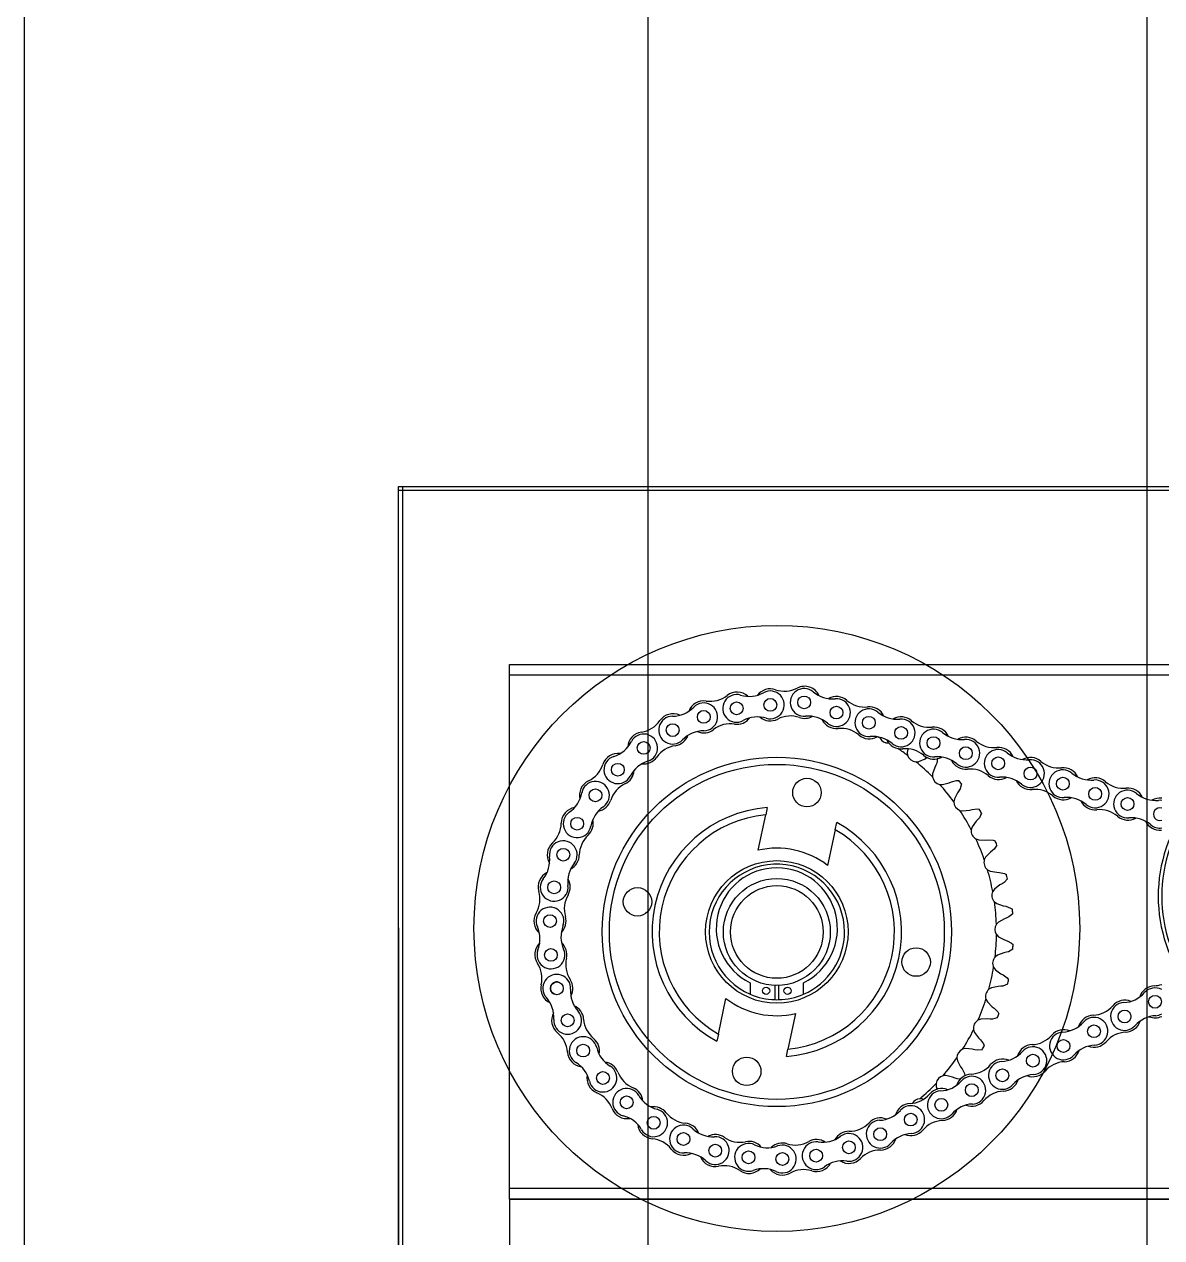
# Model space of a CAD drawing. Header units: millimetres. Extents: x 4754612 to 5801174, y 2368242 to 2777223.
# Drawn here: x 4995888.3 to 4996116.3, y 2612949.1 to 2613192.2 of the extents above; entities that cross this region are included whole.
import ezdxf

# ---------------------------------------------------------------- set-up
doc = ezdxf.new("R2010")
doc.units = ezdxf.units.MM
doc.header["$LTSCALE"] = 1000
for name, color, linetype in [('(주)하나기공-LEADER', 7, 'Continuous'), ('A-ELE-8', 8, 'Continuous'), ('그라스울판넬', 7, 'Continuous')]:
    doc.layers.add(name, color=color, linetype=linetype)

msp = doc.modelspace()

# ---------------------------------------------------------------- linework, layer by layer
at = {"layer": '(주)하나기공-LEADER', "color": 4}
for p, q in [((4995963.3, 2612849.621), (4995963.3, 2613099.621)), ((4996088.3, 2613098.764), (4995963.3, 2613098.764)), ((4995964.157, 2612850.479), (4995964.157, 2613099.621)), ((4995963.3, 2613011.193), (4995963.3, 2612849.621))]:
    msp.add_line(p, q, dxfattribs=at)
at = {"layer": '(주)하나기공-LEADER', "color": 8, "linetype": 'ByBlock', "lineweight": -2}
for p, q in [((4996178.443, 2613061.764), (4995985.586, 2613061.764)), ((4996065.41, 2613046.93), (4996065.301, 2613046.299)), ((4996065.301, 2613046.299), (4996065.383, 2613045.707)), ((4996067.022, 2613044.431), (4996067.617, 2613044.496)), ((4996067.617, 2613044.496), (4996068.869, 2613045.053)), ((4996068.869, 2613045.053), (4996069.311, 2613045.333)), ((4996070.369, 2613042.001), (4996070.362, 2613041.403)), ((4996070.801, 2613043.302), (4996070.369, 2613042.001)), ((4996071.036, 2613043.769), (4996070.801, 2613043.302)), ((4996071.792, 2613039.897), (4996072.39, 2613039.873)), ((4996072.39, 2613039.873), (4996073.711, 2613040.237)), ((4996073.711, 2613040.237), (4996074.19, 2613040.448)), ((4996074.74, 2613036.996), (4996074.644, 2613036.405)), ((4996075.361, 2613038.217), (4996074.74, 2613036.996)), ((4996075.663, 2613038.644), (4996075.361, 2613038.217)), ((4996037.235, 2613035.262), (4996036.92, 2613033.801)), ((4996075.834, 2613034.703), (4996076.421, 2613034.59)), ((4996076.421, 2613034.59), (4996077.782, 2613034.753)), ((4996077.782, 2613034.753), (4996078.287, 2613034.89)), ((4996035.384, 2613026.692), (4996036.92, 2613033.801)), ((4996050.883, 2613030.784), (4996051.199, 2613032.245)), ((4996079.112, 2613032.51), (4996078.316, 2613031.395)), ((4996079.474, 2613032.887), (4996079.112, 2613032.51)), ((4996050.883, 2613030.784), (4996049.347, 2613023.675)), ((4996078.316, 2613031.395), (4996078.133, 2613030.825)), ((4996079.056, 2613028.965), (4996079.62, 2613028.765)), ((4996079.62, 2613028.765), (4996080.99, 2613028.724)), ((4996080.99, 2613028.724), (4996081.509, 2613028.784)), ((4996081.017, 2613025.323), (4996080.752, 2613024.787)), ((4996081.971, 2613026.308), (4996081.017, 2613025.323)), ((4996082.385, 2613026.626), (4996081.971, 2613026.308)), ((4996081.387, 2613022.81), (4996081.915, 2613022.528)), ((4996081.915, 2613022.528), (4996083.263, 2613022.284)), ((4996083.263, 2613022.284), (4996083.786, 2613022.266)), ((4996084.33, 2613020.002), (4996083.873, 2613019.748)), ((4996082.783, 2613018.917), (4996082.441, 2613018.426)), ((4996083.873, 2613019.748), (4996082.783, 2613018.917)), ((4996082.774, 2613016.377), (4996083.254, 2613016.019)), ((4996083.254, 2613016.019), (4996084.551, 2613015.576)), ((4996084.551, 2613015.576), (4996085.065, 2613015.481)), ((4996084.776, 2613012.979), (4996083.575, 2613012.319)), ((4996085.266, 2613013.161), (4996084.776, 2613012.979)), ((4996083.575, 2613012.319), (4996083.163, 2613011.885)), ((4996083.187, 2613009.808), (4996083.609, 2613009.384)), ((4996083.609, 2613009.384), (4996084.825, 2613008.752)), ((4996084.825, 2613008.752), (4996085.319, 2613008.581)), ((4996083.375, 2613005.677), (4996082.903, 2613005.309)), ((4996084.661, 2613006.15), (4996083.375, 2613005.677)), ((4996085.172, 2613006.257), (4996084.661, 2613006.15)), ((4996082.617, 2613003.252), (4996082.971, 2613002.769)), ((4996082.971, 2613002.769), (4996084.079, 2613001.964)), ((4996084.079, 2613001.964), (4996084.542, 2613001.721)), ((4996033.8, 2613000.153), (4996033.8, 2612997.866)), ((4996038.8, 2612996.769), (4996038.8, 2612999.627)), ((4996039.515, 2612999.627), (4996039.515, 2612996.769)), ((4996044.515, 2612997.866), (4996044.515, 2613000.153)), ((4996082.186, 2612999.139), (4996081.665, 2612998.845)), ((4996083.529, 2612999.415), (4996082.186, 2612999.139)), ((4996084.051, 2612999.445), (4996083.529, 2612999.415)), ((4996027.432, 2612989.888), (4996028.968, 2612996.997)), ((4996081.076, 2612996.854), (4996081.354, 2612996.324)), ((4996081.354, 2612996.324), (4996082.33, 2612995.362)), ((4996042.931, 2612993.98), (4996041.395, 2612986.871)), ((4996082.33, 2612995.362), (4996082.752, 2612995.053)), ((4996078.598, 2612990.757), (4996078.794, 2612990.191)), ((4996080.037, 2612992.851), (4996079.477, 2612992.638)), ((4996081.405, 2612992.924), (4996080.037, 2612992.851)), ((4996081.926, 2612992.875), (4996081.405, 2612992.924)), ((4996027.432, 2612989.888), (4996027.116, 2612988.427)), ((4996078.794, 2612990.191), (4996079.616, 2612989.095)), ((4996079.616, 2612989.095), (4996079.987, 2612988.726)), ((4996041.08, 2612985.41), (4996041.395, 2612986.871)), ((4996076.974, 2612986.953), (4996076.389, 2612986.826)), ((4996078.338, 2612986.821), (4996076.974, 2612986.953)), ((4996078.846, 2612986.696), (4996078.338, 2612986.821)), ((4996075.24, 2612985.097), (4996075.349, 2612984.509)), ((4996075.349, 2612984.509), (4996075.998, 2612983.302)), ((4996074.396, 2612981.244), (4996073.067, 2612981.578)), ((4996074.879, 2612981.045), (4996074.396, 2612981.244)), ((4996075.998, 2612983.302), (4996076.31, 2612982.882)), ((4996071.075, 2612980.001), (4996071.095, 2612979.403)), ((4996071.095, 2612979.403), (4996071.321, 2612978.774))]:
    msp.add_line(p, q, dxfattribs=at)
at = {"layer": '(주)하나기공-LEADER', "color": 1}
for q in [(4995985.586, 2612928.193), (4996178.443, 2612956.764)]:
    msp.add_line((4995985.586, 2612956.764), q, dxfattribs=at)
at = {"layer": '(주)하나기공-LEADER', "color": 4}
msp.add_lwpolyline([(4996262.443, 2613098.764), (4995963.3, 2613098.764), (4995963.3, 2613099.621), (4995963.3, 2613099.621), (4996262.443, 2613099.621)], dxfattribs=at)
at = {"layer": '(주)하나기공-LEADER', "color": 8, "linetype": 'ByBlock', "lineweight": -2}
msp.add_lwpolyline([(4996178.443, 2612958.907), (4995985.586, 2612958.907), (4995985.586, 2613061.764), (4995985.586, 2613063.907), (4996178.443, 2613063.907), (4996178.443, 2613061.764)], close=True, dxfattribs=at)
for points in [[(4996071.35, 2613045.174), (4996071.205, 2613044.179), (4996071.036, 2613043.769)], [(4996074.19, 2613040.448), (4996075.163, 2613040.69), (4996075.609, 2613040.689)], [(4996076.183, 2613039.987), (4996075.891, 2613039.024), (4996075.663, 2613038.644)], [(4996078.287, 2613034.89), (4996079.285, 2613034.984), (4996079.726, 2613034.917)], [(4996080.188, 2613034.137), (4996079.756, 2613033.229), (4996079.474, 2613032.887)], [(4996081.509, 2613028.784), (4996082.511, 2613028.728), (4996082.937, 2613028.596)], [(4996083.277, 2613027.756), (4996082.715, 2613026.922), (4996082.385, 2613026.626)], [(4996083.786, 2613022.266), (4996084.768, 2613022.062), (4996085.169, 2613021.867)], [(4996085.381, 2613020.986), (4996084.701, 2613020.245), (4996084.33, 2613020.002)], [(4996085.065, 2613015.481), (4996086.006, 2613015.133), (4996086.374, 2613014.88)], [(4996086.452, 2613013.978), (4996085.669, 2613013.347), (4996085.266, 2613013.161)], [(4996085.319, 2613008.581), (4996086.198, 2613008.097), (4996086.524, 2613007.792)], [(4996086.467, 2613006.888), (4996085.598, 2613006.381), (4996085.172, 2613006.257)], [(4996084.542, 2613001.721), (4996085.339, 2613001.111), (4996085.616, 2613000.761)], [(4996085.425, 2612999.876), (4996084.49, 2612999.503), (4996084.051, 2612999.445)], [(4996082.752, 2612995.053), (4996083.448, 2612994.331), (4996083.67, 2612993.944)], [(4996083.349, 2612993.097), (4996082.369, 2612992.868), (4996081.926, 2612992.875)], [(4996079.987, 2612988.726), (4996080.568, 2612987.909), (4996080.73, 2612987.493)], [(4996080.286, 2612986.703), (4996079.283, 2612986.623), (4996078.846, 2612986.696)], [(4996073.067, 2612981.578), (4996072.587, 2612981.563), (4996072.47, 2612981.54)], [(4996075.927, 2612980.863), (4996075.301, 2612980.907), (4996074.879, 2612981.045)], [(4996076.31, 2612982.882), (4996076.763, 2612981.987), (4996076.861, 2612981.552)], [(4996068.402, 2612976.845), (4996068.224, 2612976.882), (4996067.806, 2612976.896)], [(4996178.443, 2612958.907), (4996178.443, 2612956.764), (4995985.586, 2612956.764), (4995985.586, 2612958.907)]]:
    msp.add_lwpolyline(points, dxfattribs=at)
for centre, radius in [((4996039.157, 2613011.05), 60.714), ((4996031.101, 2613055.134), 1.282), ((4996037.85, 2613055.834), 1.282), ((4996044.636, 2613056.324), 1.282), ((4996024.513, 2613053.433), 1.282), ((4996051.11, 2613054.291), 1.282), ((4996018.269, 2613050.777), 1.282), ((4996057.601, 2613052.253), 1.282), ((4996064.075, 2613050.22), 1.282), ((4996070.566, 2613048.181), 1.282), ((4996012.474, 2613047.212), 1.282), ((4996077.04, 2613046.148), 1.282), ((4996039.157, 2613010.336), 35), ((4996083.531, 2613044.11), 1.282), ((4996039.157, 2613010.336), 33.571), ((4996007.289, 2613042.835), 1.282), ((4996090.005, 2613042.077), 1.282), ((4996045.191, 2613038.263), 2.857), ((4996096.496, 2613040.038), 1.282), ((4996002.8, 2613037.722), 1.282), ((4996102.97, 2613038.005), 1.282), ((4996109.461, 2613035.966), 1.282), ((4995999.133, 2613032.013), 1.282), ((4995996.349, 2613025.805), 1.282), ((4996039.157, 2613010.336), 14.286), ((4995994.525, 2613019.269), 1.282), ((4996039.157, 2613010.336), 10.714), ((4996011.23, 2613016.37), 2.857), ((4996039.157, 2613010.336), 9.286), ((4995993.692, 2613012.516), 1.282), ((4995993.873, 2613005.733), 1.282), ((4996067.084, 2613004.302), 2.857), ((4995995.065, 2612999.035), 1.282), ((4996037.015, 2612998.55), 0.714), ((4996041.3, 2612998.55), 0.714), ((4996114.968, 2612996.341), 1.282), ((4995997.229, 2612992.621), 1.282), ((4996108.855, 2612993.395), 1.282), ((4996102.726, 2612990.442), 1.282), ((4996096.613, 2612987.496), 1.282), ((4996000.337, 2612986.569), 1.282), ((4996090.484, 2612984.542), 1.282), ((4996033.123, 2612982.409), 2.857), ((4996004.302, 2612981.062), 1.282), ((4996084.371, 2612981.597), 1.282), ((4996078.242, 2612978.643), 1.282), ((4996009.055, 2612976.194), 1.282), ((4996072.129, 2612975.697), 1.282), ((4996066, 2612972.744), 1.282), ((4996014.465, 2612972.098), 1.282), ((4996020.44, 2612968.845), 1.282), ((4996059.881, 2612969.81), 1.282), ((4996026.816, 2612966.523), 1.282), ((4996033.485, 2612965.173), 1.282), ((4996047.032, 2612965.504), 1.282), ((4996053.609, 2612967.173), 1.282), ((4996040.262, 2612964.832), 1.282)]:
    msp.add_circle(centre, radius, dxfattribs=at)
for centre, radius, start, end in [((4996037.85, 2613055.834), 3.214, 70.96624, 142.84461), ((4996040.693, 2613064.074), 5.502, 250.96624, 297.53351), ((4996044.636, 2613056.324), 2.786, 49.82447, 275.30615), ((4996044.722, 2613056.345), 3.214, 24.00427, 117.53351), ((4996024.513, 2613053.433), 3.214, 81.31707, 159.96623), ((4996025.829, 2613062.049), 5.502, 261.31707, 307.88435), ((4996031.101, 2613055.134), 2.786, 73.17976, 298.66144), ((4996031.181, 2613055.17), 3.214, 47.82673, 127.88435), ((4996033.64, 2613063.536), 5.991, 253.17975, 298.66144), ((4996037.85, 2613055.834), 2.786, 253.17976, 118.66143), ((4996050.298, 2613063.031), 5.991, 229.82446, 275.30615), ((4996051.11, 2613054.291), 2.786, 229.82447, 95.30614), ((4996051.11, 2613054.291), 3.214, 49.40097, 119.48932), ((4996056.782, 2613060.909), 5.502, 229.40097, 275.96825), ((4996018.335, 2613050.835), 3.214, 64.94835, 145.00597), ((4996018.223, 2613059.554), 5.991, 270.30138, 315.78306), ((4996024.513, 2613053.433), 2.786, 270.30138, 135.78305), ((4996057.601, 2613052.253), 2.786, 49.82447, 275.30615), ((4996057.688, 2613052.241), 3.214, 24.81499, 95.96825), ((4996063.263, 2613058.959), 5.991, 229.82446, 275.30615), ((4996011.195, 2613055.833), 5.502, 278.43869, 325.00597), ((4996018.269, 2613050.777), 2.786, 90.30138, 315.78306), ((4996029.858, 2613046.583), 5.474, 81.23852, 127.9629), ((4996031.181, 2613055.17), 3.214, 261.23852, 322.47151), ((4996035.31, 2613047.433), 5.991, 73.17975, 118.66144), ((4996037.85, 2613055.834), 3.214, 228.99659, 297.61206), ((4996041.877, 2613048.136), 5.474, 70.88769, 117.61206), ((4996044.722, 2613056.345), 3.214, 250.88769, 298.54182), ((4996045.448, 2613047.585), 5.991, 49.82447, 95.30615), ((4996051.11, 2613054.291), 3.214, 205.6413, 276.0468), ((4996064.075, 2613050.22), 2.786, 229.82447, 95.30614), ((4996064.075, 2613050.22), 3.214, 49.40097, 119.48932), ((4996069.747, 2613056.838), 5.502, 229.40097, 275.96825), ((4996012.474, 2613047.212), 3.214, 98.43869, 177.08785), ((4996012.474, 2613047.212), 2.786, 287.423, 152.90468), ((4996018.335, 2613050.835), 3.214, 278.36014, 339.59313), ((4996024.559, 2613044.656), 5.991, 90.30138, 135.78306), ((4996024.513, 2613053.433), 3.214, 246.11821, 307.9629), ((4996052.025, 2613045.651), 5.474, 49.32242, 96.0468), ((4996057.688, 2613052.241), 3.214, 229.32242, 299.50049), ((4996058.413, 2613043.513), 5.991, 49.82447, 95.30615), ((4996039.157, 2613010.336), 44.033, 62.01601, 62.55931), ((4996061.459, 2613050.019), 1.824, 205.98142, 273.66564), ((4996070.566, 2613048.181), 2.786, 49.82447, 275.30615), ((4996070.653, 2613048.169), 3.214, 24.81499, 95.96825), ((4996076.228, 2613054.887), 5.991, 229.82446, 275.30615), ((4996077.04, 2613046.148), 3.214, 49.40097, 119.48932), ((4996004.661, 2613051.21), 5.991, 287.423, 332.90468), ((4996019.599, 2613042.239), 5.474, 98.36014, 145.08452), ((4996064.075, 2613050.22), 3.214, 205.6413, 276.0468), ((4996039.157, 2613010.336), 44.033, 53.44458, 56.53543), ((4996064.99, 2613041.58), 5.474, 49.32242, 96.0468), ((4996077.04, 2613046.148), 2.786, 229.82447, 95.30614), ((4996082.712, 2613052.766), 5.502, 229.40097, 275.96825), ((4996083.531, 2613044.11), 2.786, 49.82447, 275.30615), ((4996083.618, 2613044.097), 3.214, 24.81499, 95.96825), ((4996007.335, 2613042.91), 3.214, 82.06997, 162.12759), ((4996007.289, 2613042.835), 2.786, 107.423, 332.90468), ((4996015.102, 2613038.838), 5.991, 107.423, 152.90468), ((4996012.474, 2613047.212), 3.214, 263.23983, 325.08452), ((4996067.124, 2613046.252), 1.824, 197.40999, 266.77716), ((4996039.157, 2613010.336), 44.033, 44.87316, 50.74257), ((4996070.653, 2613048.169), 3.214, 229.32242, 299.50049), ((4996071.378, 2613039.442), 5.991, 49.82447, 95.30615), ((4996077.04, 2613046.148), 3.214, 205.6413, 276.0468), ((4996089.193, 2613050.816), 5.991, 229.82446, 275.30615), ((4996090.005, 2613042.077), 2.786, 229.82447, 95.30614), ((4996090.005, 2613042.077), 3.214, 49.40097, 119.48932), ((4996095.677, 2613048.694), 5.502, 229.40097, 275.96825), ((4995999.04, 2613045.585), 5.502, 295.56032, 342.12759), ((4996007.335, 2613042.91), 3.214, 295.48177, 356.71476), ((4996077.955, 2613037.508), 5.474, 49.32242, 96.0468), ((4996096.496, 2613040.038), 2.786, 49.82447, 275.30615), ((4996096.583, 2613040.026), 3.214, 24.81499, 95.96825), ((4996102.158, 2613046.744), 5.991, 229.82446, 275.30615), ((4996002.8, 2613037.722), 3.214, 115.56032, 194.20947), ((4996002.8, 2613037.722), 2.786, 304.54462, 170.0263), ((4996011.073, 2613035.067), 5.474, 115.48177, 162.20614), ((4996072.165, 2613041.683), 1.824, 188.83856, 258.20573), ((4996039.157, 2613010.336), 44.033, 36.30173, 42.17114), ((4996039.157, 2613010.336), 47.435, 38.68928, 39.78359), ((4996083.618, 2613044.097), 3.214, 229.32242, 299.50049), ((4996084.343, 2613035.37), 5.991, 49.82447, 95.30615), ((4996090.005, 2613042.077), 3.214, 205.6413, 276.0468), ((4996102.97, 2613038.005), 2.786, 229.82447, 95.30614), ((4996102.97, 2613038.005), 3.214, 49.40097, 119.48932), ((4996108.642, 2613044.623), 5.502, 229.40097, 275.96825), ((4995994.156, 2613039.242), 5.991, 304.54462, 350.0263), ((4996090.92, 2613033.437), 5.474, 49.32242, 96.0468), ((4996096.583, 2613040.026), 3.214, 229.32242, 299.50049), ((4996097.308, 2613031.299), 5.991, 49.82447, 95.30615), ((4996109.461, 2613035.966), 2.786, 49.82447, 275.30615), ((4996109.548, 2613035.954), 3.214, 24.81499, 95.96825), ((4996115.123, 2613042.673), 5.991, 229.82446, 275.30615), ((4996115.935, 2613033.933), 3.214, 83.21375, 119.48932), ((4995999.156, 2613032.098), 3.214, 99.19159, 179.24921), ((4996007.777, 2613030.493), 5.991, 124.54462, 170.0263), ((4996002.8, 2613037.722), 3.214, 280.36145, 342.20614), ((4996039.157, 2613010.336), 25, 94.40941, 241.20631), ((4996076.468, 2613036.413), 1.824, 180.26714, 249.6343), ((4996039.157, 2613010.336), 44.033, 27.7303, 33.59971), ((4996039.157, 2613010.336), 47.435, 30.11785, 31.21216), ((4996102.97, 2613038.005), 3.214, 205.6413, 276.0468), ((4996103.885, 2613029.365), 5.474, 49.32242, 96.0468), ((4996115.935, 2613033.933), 1.282, 72.76826, 287.23174), ((4996145.6, 2613017.479), 30, 141.83714, 218.16286), ((4996115.935, 2613033.933), 2.786, 82.16359, 95.30614), ((4996145.6, 2613017.479), 29.286, 141.14106, 218.85894), ((4995990.44, 2613032.212), 5.502, 312.68194, 359.24921), ((4995999.133, 2613032.013), 2.786, 124.54462, 350.02631), ((4995999.156, 2613032.098), 3.214, 312.60339, 13.83638), ((4996039.157, 2613010.336), 23.571, 95.44756, 240.16816), ((4996039.157, 2613010.336), 25, 274.40941, 61.20631), ((4996109.548, 2613035.954), 3.214, 229.32242, 299.50049), ((4996110.273, 2613027.227), 5.991, 49.82447, 95.30615), ((4996115.935, 2613033.933), 3.214, 205.6413, 276.0468), ((4996005.037, 2613025.703), 5.474, 132.60339, 179.32776), ((4996039.157, 2613010.336), 23.571, 275.44756, 60.16816), ((4996079.938, 2613030.561), 1.824, 171.69571, 241.06288), ((4996115.935, 2613033.933), 2.786, 229.82447, 277.83641), ((4995996.349, 2613025.805), 3.214, 132.68194, 211.33109), ((4995996.349, 2613025.805), 2.786, 321.66624, 187.14792), ((4996039.157, 2613010.336), 44.033, 19.15887, 25.02828), ((4996039.157, 2613010.336), 47.435, 21.54643, 22.64073), ((4995987.64, 2613024.713), 5.991, 321.66624, 7.14793), ((4995996.349, 2613025.805), 3.214, 297.48307, 359.32776), ((4996039.157, 2613010.336), 16.786, 52.62353, 102.9922), ((4996082.497, 2613024.257), 1.824, 163.12428, 232.49145), ((4996003.234, 2613020.361), 5.991, 141.66624, 187.14792), ((4996039.157, 2613010.336), 13.571, 0, 246.75044), ((4996039.157, 2613011.05), 12.143, 296.17897, 243.82103), ((4996039.157, 2613010.336), 44.033, 10.58744, 16.45686), ((4995994.522, 2613019.357), 3.214, 116.31321, 196.37084), ((4995994.525, 2613019.269), 2.786, 141.66625, 7.14793), ((4995994.522, 2613019.357), 3.214, 329.72501, 30.958), ((4996039.157, 2613010.336), 47.435, 12.975, 14.0693), ((4995986.159, 2613016.9), 5.502, 329.80356, 16.37084), ((4996002.025, 2613014.977), 5.474, 149.72501, 196.44939), ((4996084.088, 2613017.642), 1.824, 154.55285, 223.92002), ((4995993.692, 2613012.516), 2.786, 338.78787, 204.26954), ((4996039.157, 2613010.336), 44.033, 2.01601, 7.88543), ((4995993.692, 2613012.516), 3.214, 149.80356, 228.45272), ((4995993.692, 2613012.516), 3.214, 314.60469, 16.44939), ((4996039.157, 2613010.336), 47.435, 4.40357, 5.49787), ((4995985.691, 2613008.909), 5.991, 338.78786, 24.26955), ((4996001.875, 2613009.341), 5.991, 158.78786, 204.26954), ((4996039.157, 2613010.336), 13.571, 293.24956, 0), ((4996084.675, 2613010.864), 1.824, 145.98142, 215.34859), ((4995993.844, 2613005.816), 3.214, 133.43484, 213.49246), ((4995993.844, 2613005.816), 3.214, 346.84663, 48.07962), ((4996039.157, 2613010.336), 44.033, 353.44458, 359.314), ((4996039.157, 2613010.336), 47.435, 355.83214, 356.92644), ((4995993.873, 2613005.733), 2.786, 158.78787, 24.26955), ((4996084.246, 2613004.074), 1.824, 137.40999, 206.77716), ((4995986.575, 2613001.006), 5.502, 346.92518, 33.49246), ((4996002.304, 2613003.839), 5.474, 166.84663, 213.57101), ((4996039.157, 2613010.336), 44.033, 344.87316, 350.74257), ((4995995.041, 2612999.044), 2.786, 356.07016, 221.55184), ((4995995.065, 2612999.035), 3.214, 331.2169, 33.57101), ((4996039.157, 2613010.336), 47.435, 347.26071, 348.35502), ((4995995.065, 2612999.035), 3.214, 166.92518, 245.22778), ((4995995.041, 2612999.044), 1.282, 68.27074, 249.45061), ((4996003.797, 2612998.443), 5.991, 176.07016, 221.55184), ((4996082.809, 2612997.424), 1.824, 128.83856, 198.20573), ((4996108.398, 2613002.16), 5.991, 272.98771, 318.46939), ((4996114.968, 2612996.341), 3.214, 92.56421, 162.65256), ((4996114.968, 2612996.341), 2.786, 61.09113, 138.46938), ((4996114.578, 2613005.048), 5.502, 272.56421, 288.40028), ((4995988.472, 2612993.223), 5.991, 356.07016, 41.55184), ((4995997.229, 2612992.621), 3.214, 4.02544, 65.73501), ((4996039.157, 2613010.336), 16.786, 232.62353, 282.9922), ((4996039.157, 2613010.336), 13.571, 246.75044, 268.49204), ((4996039.157, 2613010.336), 13.571, 268.49204, 271.50796), ((4996039.157, 2613010.336), 13.571, 271.50796, 293.24956), ((4996039.157, 2613010.336), 44.033, 336.30173, 342.17114), ((4996102.336, 2612999.149), 5.502, 272.56421, 319.13149), ((4996108.855, 2612993.395), 2.786, 92.98771, 318.46939), ((4996108.927, 2612993.446), 3.214, 67.97823, 139.13149), ((4995997.229, 2612992.621), 3.214, 151.88699, 230.67126), ((4995997.229, 2612992.621), 2.786, 176.07016, 41.55183), ((4996039.157, 2613010.336), 47.435, 338.68928, 339.78359), ((4996102.726, 2612990.442), 3.214, 92.56421, 162.65256), ((4996102.726, 2612990.442), 2.786, 272.98771, 138.46938), ((4996115.426, 2612987.576), 5.991, 92.98771, 138.46939), ((4996114.968, 2612996.341), 3.214, 248.80454, 294.76909), ((4996114.968, 2612996.341), 2.786, 272.98771, 298.90887), ((4996005.923, 2612993.233), 5.502, 184.02544, 230.59271), ((4996039.157, 2613010.336), 44.033, 327.7303, 333.59971), ((4996080.397, 2612991.062), 1.824, 120.26714, 189.6343), ((4996096.685, 2612987.546), 3.214, 67.97823, 139.13149), ((4996096.156, 2612996.261), 5.991, 272.98771, 318.46939), ((4996108.927, 2612993.446), 3.214, 272.48566, 342.66374), ((4995991.722, 2612985.9), 5.474, 3.94689, 50.67126), ((4996000.337, 2612986.569), 2.786, 13.00975, 238.49143), ((4996000.39, 2612986.498), 3.214, 348.36465, 50.59271), ((4996090.094, 2612993.249), 5.502, 272.56421, 319.13149), ((4996096.613, 2612987.496), 2.786, 92.98771, 318.46939), ((4996102.726, 2612990.442), 3.214, 248.80454, 319.21004), ((4996109.304, 2612984.766), 5.474, 92.48566, 139.21004), ((4996000.39, 2612986.498), 3.214, 183.94689, 263.06552), ((4996008.889, 2612988.545), 5.991, 193.00974, 238.49143), ((4996077.064, 2612985.131), 1.824, 111.69571, 181.06288), ((4996039.157, 2613010.336), 47.435, 330.11785, 331.21216), ((4996083.913, 2612990.362), 5.991, 272.98771, 318.46939), ((4996090.484, 2612984.542), 3.214, 92.56421, 162.65256), ((4996090.484, 2612984.542), 2.786, 272.98771, 138.46938), ((4996096.685, 2612987.546), 3.214, 272.48566, 342.66374), ((4996103.183, 2612981.676), 5.991, 92.98771, 138.46939), ((4995995.75, 2612979.086), 5.991, 13.00974, 58.49142), ((4996004.302, 2612981.062), 2.786, 193.00974, 58.49142), ((4996004.302, 2612981.062), 3.214, 21.14706, 82.67459), ((4996039.157, 2613010.336), 44.033, 319.15887, 325.02828), ((4996077.852, 2612987.35), 5.502, 272.56421, 319.13149), ((4996084.371, 2612981.597), 2.786, 92.98771, 318.46939), ((4996084.443, 2612981.647), 3.214, 67.97823, 139.13149), ((4996097.062, 2612978.866), 5.474, 92.48566, 139.21004), ((4996004.302, 2612981.062), 3.214, 168.82657, 247.79289), ((4996012.431, 2612984.207), 5.502, 201.14706, 247.71434), ((4996072.884, 2612979.763), 1.824, 103.12428, 172.49145), ((4996078.242, 2612978.643), 3.214, 92.56421, 162.65256), ((4996078.242, 2612978.643), 2.786, 272.98771, 138.46938), ((4996090.941, 2612975.777), 5.991, 92.98771, 138.46939), ((4996090.484, 2612984.542), 3.214, 248.80454, 319.21004), ((4996009.055, 2612976.194), 2.786, 30.13137, 255.61305), ((4996009.126, 2612976.142), 3.214, 5.48628, 67.71434), ((4996039.157, 2613010.336), 44.033, 310.58744, 316.45686), ((4996072.201, 2612975.748), 3.214, 67.97823, 139.13149), ((4996071.671, 2612984.462), 5.991, 272.98771, 318.46939), ((4996084.443, 2612981.647), 3.214, 272.48566, 342.66374), ((4996001.018, 2612973.018), 5.474, 21.06851, 67.79289), ((4996016.646, 2612980.6), 5.991, 210.13136, 255.61305), ((4996065.61, 2612981.451), 5.502, 272.56421, 319.13149), ((4996067.95, 2612975.078), 1.824, 94.55285, 149.51461), ((4996072.129, 2612975.697), 2.786, 92.98771, 318.46939), ((4996078.242, 2612978.643), 3.214, 248.80454, 319.21004), ((4996084.82, 2612972.967), 5.474, 92.48566, 139.21004), ((4996009.126, 2612976.142), 3.214, 201.06851, 280.18714), ((4996014.465, 2612972.098), 2.786, 210.13137, 75.61304), ((4996014.465, 2612972.098), 3.214, 38.26868, 99.79622), ((4996021.308, 2612977.496), 5.502, 218.26868, 264.83596), ((4996059.44, 2612978.575), 5.991, 272.88018, 318.36186), ((4996066, 2612972.744), 3.214, 92.56421, 162.54503), ((4996066, 2612972.744), 2.786, 272.88018, 138.36185), ((4996072.201, 2612975.748), 3.214, 272.48566, 342.66374), ((4996078.699, 2612969.878), 5.991, 92.98771, 138.46939), ((4996006.874, 2612967.692), 5.991, 30.13136, 75.61304), ((4996014.465, 2612972.098), 3.214, 185.9482, 264.91451), ((4996020.44, 2612968.845), 2.786, 47.25299, 272.73467), ((4996020.523, 2612968.816), 3.214, 22.6079, 84.83596), ((4996053.665, 2612975.889), 5.502, 269.63355, 316.20082), ((4996059.881, 2612969.81), 2.786, 92.88018, 318.36186), ((4996059.956, 2612969.857), 3.214, 67.98891, 136.20082), ((4996072.578, 2612967.068), 5.474, 92.48566, 139.21004), ((4996013.695, 2612963.444), 5.474, 38.19013, 84.91451), ((4996026.398, 2612975.29), 5.991, 227.25299, 272.73467), ((4996026.816, 2612966.523), 2.786, 227.25299, 92.73466), ((4996026.816, 2612966.523), 3.214, 55.3903, 116.91784), ((4996031.767, 2612973.697), 5.502, 235.3903, 281.95758), ((4996048.33, 2612974.185), 5.991, 261.49623, 306.97791), ((4996053.609, 2612967.173), 3.214, 89.63355, 151.16108), ((4996053.609, 2612967.173), 2.786, 261.49623, 126.97791), ((4996059.956, 2612969.857), 3.214, 269.555, 342.68232), ((4996066.441, 2612963.978), 5.991, 92.88018, 138.36186), ((4996066, 2612972.744), 3.214, 248.69701, 319.21004), ((4996020.523, 2612968.816), 3.214, 218.19013, 297.30876), ((4996033.485, 2612965.173), 2.786, 64.37461, 289.85629), ((4996033.573, 2612965.17), 3.214, 39.72952, 101.95758), ((4996037.281, 2612973.087), 5.991, 244.37461, 289.85629), ((4996040.262, 2612964.832), 3.214, 72.51192, 134.03946), ((4996040.262, 2612964.832), 2.786, 244.37461, 109.85629), ((4996042.881, 2612973.145), 5.502, 252.51192, 299.0792), ((4996047.032, 2612965.504), 2.786, 81.49623, 306.97791), ((4996047.117, 2612965.527), 3.214, 56.85114, 119.0792), ((4996059.888, 2612961.169), 5.474, 89.555, 136.27937), ((4996020.859, 2612960.078), 5.991, 47.25299, 92.73467), ((4996026.816, 2612966.523), 3.214, 203.06982, 282.03613), ((4996047.117, 2612965.527), 3.214, 252.43337, 331.55201), ((4996052.311, 2612958.493), 5.991, 81.49623, 126.97791), ((4996053.609, 2612967.173), 3.214, 237.31306, 316.27937), ((4996028.628, 2612958.026), 5.474, 55.31175, 102.03613), ((4996033.573, 2612965.17), 3.214, 235.31175, 314.43039), ((4996036.466, 2612956.918), 5.991, 64.37461, 109.85629), ((4996040.262, 2612964.832), 3.214, 220.19144, 299.15775), ((4996044.495, 2612957.244), 5.474, 72.43337, 119.15775)]:
    msp.add_arc(centre, radius, start, end, dxfattribs=at)
at = {"layer": 'A-ELE-8'}
msp.add_line((4996113.3, 2616399.621), (4996113.3, 2607749.621), dxfattribs=at)
at = {"layer": '그라스울판넬'}
for p, q in [((4996013.3, 2616399.621), (4996013.3, 2612749.621)), ((4995888.3, 2616372.839), (4995888.3, 2612749.621))]:
    msp.add_line(p, q, dxfattribs=at)

doc.saveas('drawing.dxf')
